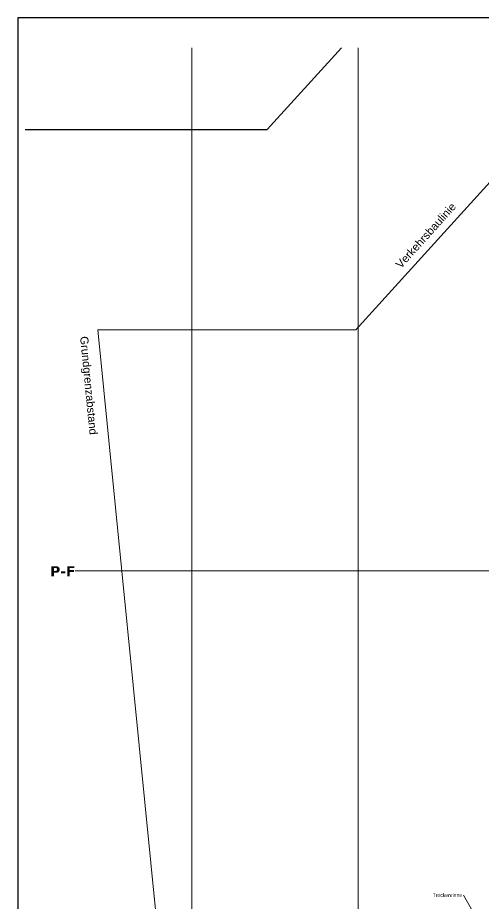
# Model space of a CAD drawing. Extents: x -1907 to 937, y -179 to 966.
# Drawn here: x -1902.4 to -1669.6, y 523.2 to 965.5 of the extents above; entities that cross this region are included whole.
import ezdxf
from ezdxf.lldxf.tags import DXFTag

# ---------------------------------------------------------------- set-up
doc = ezdxf.new("R2010")
doc.units = 0
doc.layers.get('0').update_dxf_attribs({"lineweight": 13})
for name, color, linetype, lineweight, true_color in [('A-DETL-____-OTLN', 5, 'Continuous', 9, 0x0000ff), ('C-PROP-LINE-OTLN', 7, '_Grundgrenze_', 25, 0x800000), ('S-GRID-____-IDEN', 7, 'Continuous', 9, 0x5555aa)]:
    doc.layers.add(name, color=color, linetype=linetype, lineweight=lineweight, true_color=true_color)
doc.layers.add('S-GRID-____-OTLN', color=7, linetype='Continuous', lineweight=5)
doc.layers.add('Text', color=7, linetype='Continuous', lineweight=5)
doc.styles.get("Standard").update_dxf_attribs({"font": 'arial.ttf'})
tags = doc.linetypes.add('_Grundgrenze_', pattern=[0.45, 0.2, -0.05, 0.05, -0.05, 0.05, -0.05]).pattern_tags.tags
tags[14:15] = [DXFTag(74, 4), DXFTag(75, 0), DXFTag(340, '0'), DXFTag(46, 1.0), DXFTag(50, 0.0), DXFTag(44, 0.0), DXFTag(45, 0.0)]
tags[12:13] = [DXFTag(74, 4), DXFTag(75, 0), DXFTag(340, '0'), DXFTag(46, 1.0), DXFTag(50, 0.0), DXFTag(44, 0.0), DXFTag(45, 0.0)]
tags[10:11] = [DXFTag(74, 4), DXFTag(75, 0), DXFTag(340, '0'), DXFTag(46, 1.0), DXFTag(50, 0.0), DXFTag(44, 0.0), DXFTag(45, 0.0)]
tags[8:9] = [DXFTag(74, 4), DXFTag(75, 0), DXFTag(340, '0'), DXFTag(46, 1.0), DXFTag(50, 0.0), DXFTag(44, 0.0), DXFTag(45, 0.0)]
tags[6:7] = [DXFTag(74, 4), DXFTag(75, 0), DXFTag(340, '0'), DXFTag(46, 1.0), DXFTag(50, 0.0), DXFTag(44, 0.0), DXFTag(45, 0.0)]
tags[4:5] = [DXFTag(74, 4), DXFTag(75, 0), DXFTag(340, '0'), DXFTag(46, 1.0), DXFTag(50, 0.0), DXFTag(44, 0.0), DXFTag(45, 0.0)]
tags = doc.linetypes.add('_Rasterlinie_', pattern=[0.375, 0.2, -0.05, 0.075, -0.05]).pattern_tags.tags
tags[10:11] = [DXFTag(74, 4), DXFTag(75, 0), DXFTag(340, '0'), DXFTag(46, 1.0), DXFTag(50, 0.0), DXFTag(44, 0.0), DXFTag(45, 0.0)]
tags[8:9] = [DXFTag(74, 4), DXFTag(75, 0), DXFTag(340, '0'), DXFTag(46, 1.0), DXFTag(50, 0.0), DXFTag(44, 0.0), DXFTag(45, 0.0)]
tags[6:7] = [DXFTag(74, 4), DXFTag(75, 0), DXFTag(340, '0'), DXFTag(46, 1.0), DXFTag(50, 0.0), DXFTag(44, 0.0), DXFTag(45, 0.0)]
tags[4:5] = [DXFTag(74, 4), DXFTag(75, 0), DXFTag(340, '0'), DXFTag(46, 1.0), DXFTag(50, 0.0), DXFTag(44, 0.0), DXFTag(45, 0.0)]
tags = doc.linetypes.add('_Strichliert - Fein_', pattern=[0.15, 0.1, -0.05]).pattern_tags.tags
tags[6:7] = [DXFTag(74, 4), DXFTag(75, 0), DXFTag(340, '0'), DXFTag(46, 1.0), DXFTag(50, 0.0), DXFTag(44, 0.0), DXFTag(45, 0.0)]
tags[4:5] = [DXFTag(74, 4), DXFTag(75, 0), DXFTag(340, '0'), DXFTag(46, 1.0), DXFTag(50, 0.0), DXFTag(44, 0.0), DXFTag(45, 0.0)]

# ---------------------------------------------------------------- blocks, each defined once
blk = doc.blocks.new('Referenz-A0UJ2810XE', base_point=(-1920.13, -159.41))
at = {"layer": 'A-DETL-____-OTLN', "color": 0, "linetype": '_Strichliert - Fein_', "ltscale": 0.13}
for p, q in [((-1656.15, 894.63), (-1733.37, 809.63)), ((-1862.33, 809.63), (-1774.68, -70.71)), ((-1733.37, 809.63), (-1862.33, 809.63))]:
    blk.add_line(p, q, dxfattribs=at)
at = {"layer": 'C-PROP-LINE-OTLN', "color": 0, "linetype": '_Grundgrenze_', "lineweight": -2, "ltscale": 0.25}
for p, q in [((-1777.63, 909.63), (-1740.53, 950.47)), ((-1898.71, 909.63), (-1777.63, 909.63))]:
    blk.add_line(p, q, dxfattribs=at)
at = {"layer": 'S-GRID-____-OTLN', "color": 0, "linetype": '_Rasterlinie_', "ltscale": 0.13}
for p, q in [((-1815.31, -147.44), (-1815.31, 950.47)), ((-1732.26, -147.44), (-1732.26, 950.47)), ((-1873.7, 689.25), (-971.83, 689.25))]:
    blk.add_line(p, q, dxfattribs=at)
at = {"layer": 'Text', "color": 0, "linetype": 'Continuous', "ltscale": 0.13}
blk.add_line((-1672.89, 515.52), (-1679.61, 527.22), dxfattribs=at)
at = {"layer": 'S-GRID-____-IDEN', "color": 0, "linetype": 'Continuous', "lineweight": 5, "ltscale": 0.13, "insert": (-1886.15, 691.54), "char_height": 5, "attachment_point": 1}
blk.add_mtext('{\\fVerdana|b1|i0;P-F}', dxfattribs=at)
at = {"layer": 'Text', "color": 0, "linetype": 'Continuous', "ltscale": 0.13, "char_height": 4, "attachment_point": 1}
for s, insert, rotation in [('{\\fArial;Verkehrsbaulinie}', (-1713.8, 842.64), 48), ('{\\fArial;Grundgrenzabstand}', (-1867.24, 806.59), 275.5398)]:
    blk.add_mtext(s, dxfattribs=dict(at, insert=insert, rotation=rotation))
at = {"layer": 'Text', "color": 0, "linetype": 'Continuous', "ltscale": 0.13, "insert": (-1694.92, 528.12), "char_height": 1.8, "attachment_point": 1}
blk.add_mtext('{\\fArial;Trockenrinne}', dxfattribs=at)

msp = doc.modelspace()

# ---------------------------------------------------------------- linework, layer by layer
at = {"color": 0, "linetype": 'ByBlock', "lineweight": -2, "ltscale": 0.13}
for p, q in [((-1902.42, 965.53), (-1902.42, -174.47)), ((607.58, 965.53), (-1902.42, 965.53))]:
    msp.add_line(p, q, dxfattribs=at)

# ---------------------------------------------------------------- block references
at = {"color": 9, "lineweight": 25, "ltscale": 0.25, "true_color": 0xc0c0c0}
msp.add_blockref('Referenz-A0UJ2810XE', (-1920.13, -159.41), dxfattribs=at)

doc.saveas('drawing.dxf')
